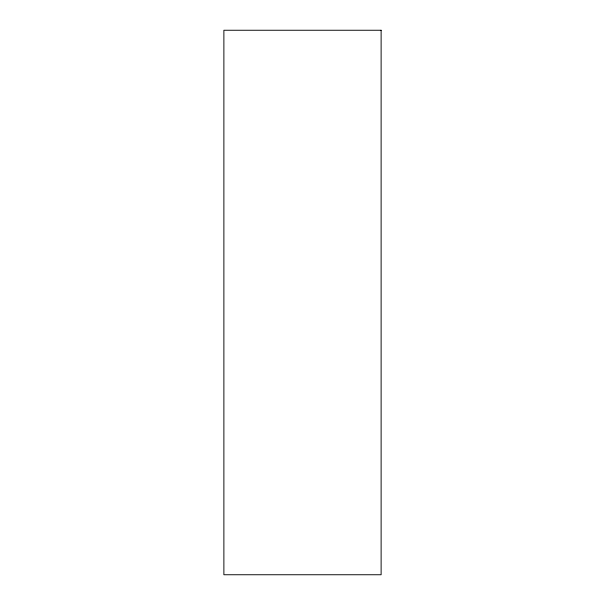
<?xml version="1.0" encoding="UTF-8"?>
<svg xmlns="http://www.w3.org/2000/svg" width="605" height="605" viewBox="0 0 605 605"><rect width="100%" height="100%" fill="white"/><g stroke="black" fill="none" stroke-linecap="round" stroke-linejoin="round"><path stroke-width="0.91" d="M381.12 30.25L223.88 30.25L223.88 574.75L381.12 574.75L381.12 30.25"/></g></svg>
